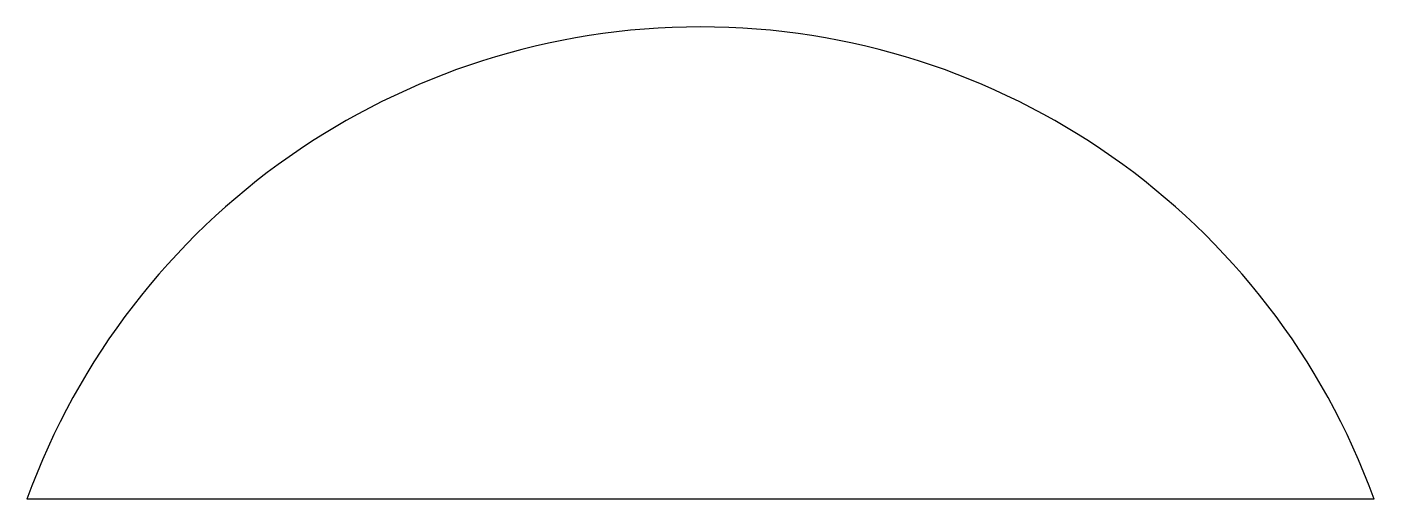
# Model space of a CAD drawing. Extents: x 176.53 to 177.471, y 144.325 to 144.655.
import ezdxf

# ---------------------------------------------------------------- set-up
doc = ezdxf.new("R2010")
doc.units = 0
doc.header["$MEASUREMENT"] = 0
doc.layers.add('DIM', color=2, linetype='CONTINUOUS')

msp = doc.modelspace()

# ---------------------------------------------------------------- linework, layer by layer
at = {"layer": 'DIM'}
msp.add_line((177.47077, 144.32482), (176.53035, 144.32482), dxfattribs=at)
msp.add_arc((177.00056, 144.15482), 0.5, 19.87687, 160.12313, dxfattribs=at)

doc.saveas('drawing.dxf')
